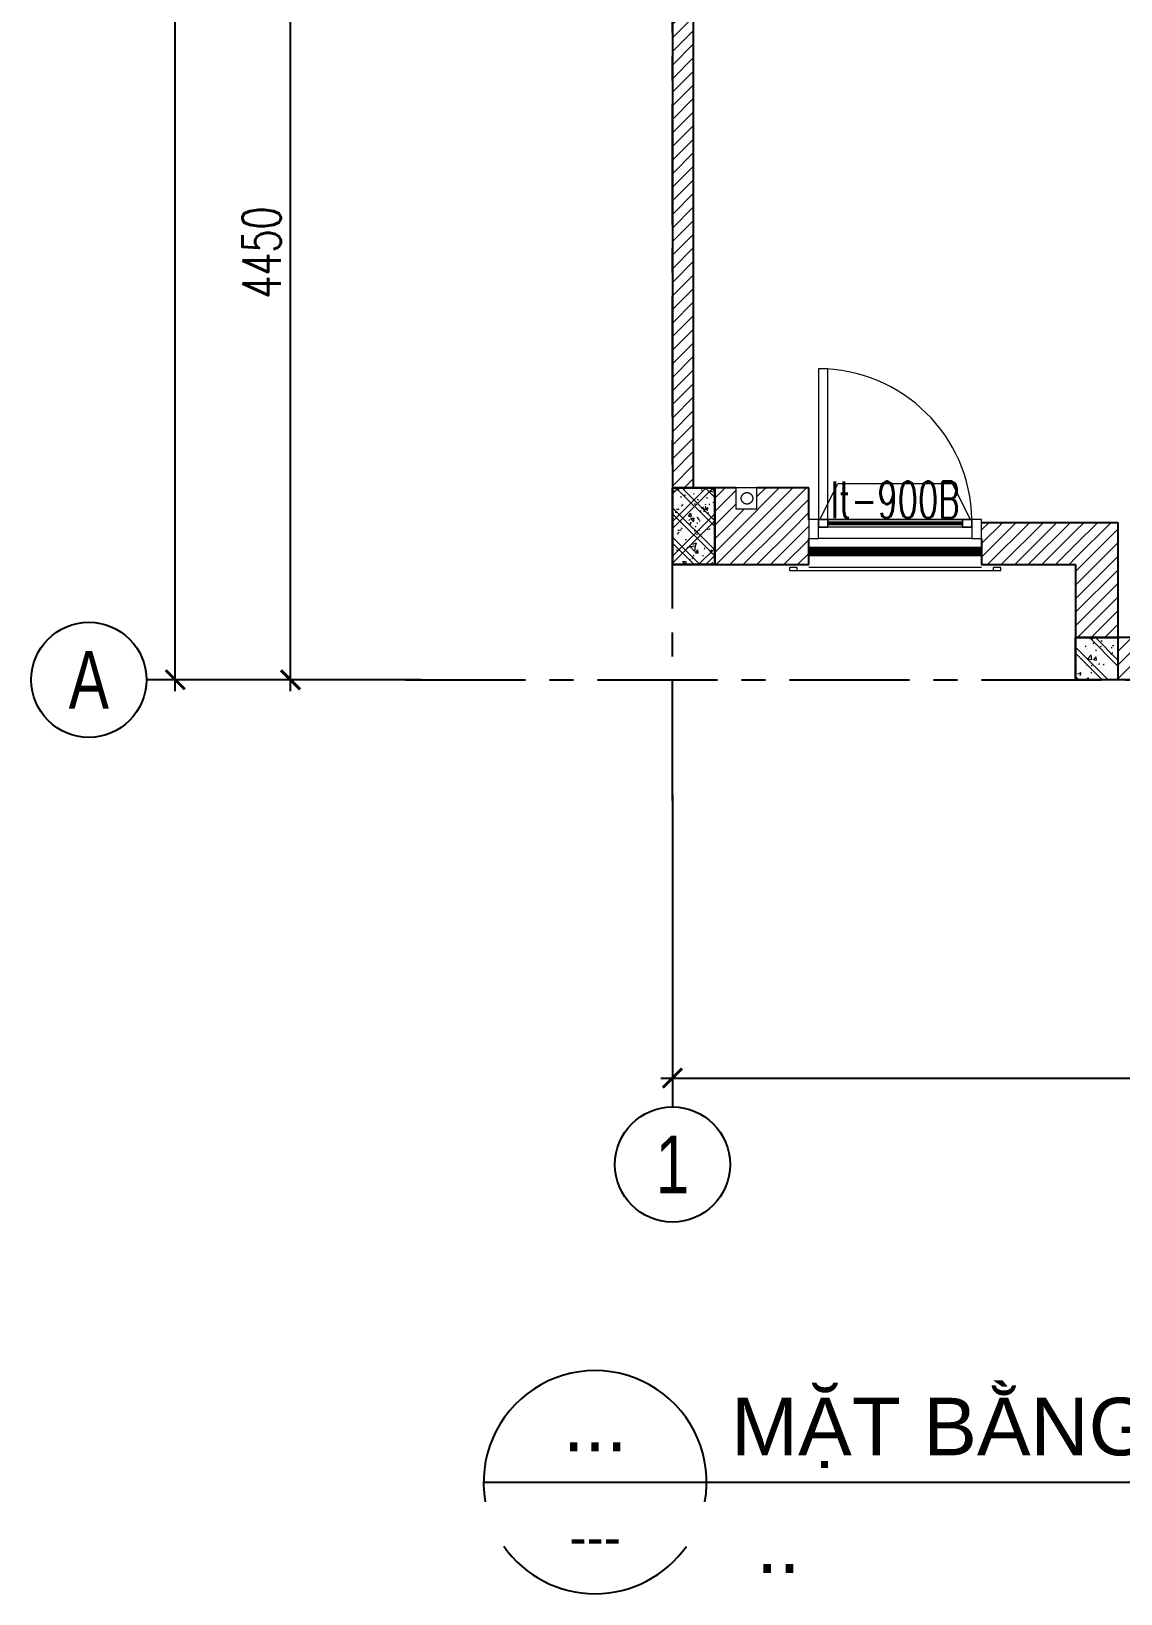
# Model space of a CAD drawing. Header units: millimetres. Extents: x -529861 to -223882, y -171969 to 61504.
# Drawn here: x -434372 to -428697, y -138236 to -130099 of the extents above; entities that cross this region are included whole.
import ezdxf
from ezdxf.enums import TextEntityAlignment as Align

# ---------------------------------------------------------------- set-up
doc = ezdxf.new("R2010")
doc.units = ezdxf.units.MM
doc.header["$LTSCALE"] = 5000
doc.linetypes.add('CENTER', pattern=[2, 1.25, -0.25, 0.25, -0.25])
doc.linetypes.add('HIDDEN', pattern=[0.375, 0.25, -0.125])
doc.layers.get('Defpoints').update_dxf_attribs({"color": 143})
for name, color, linetype, lineweight in [('A-DETL-1', 1, 'HIDDEN', 9), ('A-DETL-THIN', 7, 'Continuous', 5), ('A-DOOR', 8, 'Continuous', 9), ('A-DOOR-CUT', 7, 'Continuous', 18), ('A-WALL-CUT-1', 10, 'Continuous', 25), ('A-WALL-PATT-1', 8, 'Continuous', 5), ('A-WALL-PROJECTION', 7, 'Continuous', 9), ('A-WINDOW', 8, 'Continuous', 9), ('A-WINDOW-CUT', 7, 'Continuous', 18), ('A-WINDOW-GLASS', 4, 'Continuous', 9), ('A-WINDOW-GLASS-1', 4, 'Continuous', 25), ('KC-COT-HATCH', 13, 'Continuous', 15), ('KC-COT-NETCAT', 2, 'Continuous', 30), ('S-COLS-CUT', 1, 'Continuous', 25), ('S-COLS-PROJECTION', 7, 'Continuous', 9), ('S-COLS-PROJECTION-1', 7, 'Continuous', 25), ('S-COLS-PROJECTION-2', 7, 'Continuous', 5), ('S-text', 2, 'Continuous', 20), ('S-TEXT35', 3, 'Continuous', 30)]:
    doc.layers.add(name, color=color, linetype=linetype, lineweight=lineweight)
for name, color, linetype in [('KC ICC-COTVACH', 3, 'Continuous'), ('KCS_AXIS', 18, 'CENTER'), ('KCS_BORDER', 3, 'Continuous'), ('KCS_CHI', 1, 'Continuous'), ('KCS_DIM', 1, 'Continuous'), ('KCS_LANH_TO', 3, 'Continuous'), ('KCS_TEXT', 2, 'Continuous')]:
    doc.layers.add(name, color=color, linetype=linetype)
doc.styles.add('.VnArialH', font='')
doc.styles.add('s-text', font='vnsimli.shx', dxfattribs={"width": 0.7})
doc.styles.add('style1', font='arial.ttf', dxfattribs={"width": 0.75})
doc.styles.add('VNAVANTH', font='')
doc.styles.add('vnsimpli', font='vnsimli.shx', dxfattribs={"width": 0.65})
doc.styles.get('.VnArialH').set_extended_font_data('.VnArialH')
doc.styles.get('VNAVANTH').set_extended_font_data('.VnAvantH')
doc.dimstyles.new('1-100s', dxfattribs={"dimtxt": 200, "dimasz": 100, "dimexe": 60, "dimexo": 0, "dimgap": 50, "dimtad": 1, "dimdec": 0, "dimzin": 0, "dimdsep": 46, "dimtxsty": 's-text', "dimblk1": 'ARCHTICK', "dimblk2": 'ARCHTICK', "dimsah": 1, "dimcen": 80, "dimdle": 60, "dimclrd": 9, "dimclre": 9, "dimclrt": 2, "dimadec": 0, "dimazin": 0, "dimtfac": 0.0001, "dimtdec": 0, "dimtix": 1, "dimtmove": 1, "dimatfit": 3, "dimldrblk": 'ARCHTICK', "dimfxl": 200, "dimtolj": 1, "dimtzin": 0, "dimarcsym": 0})
pattern_1 = [(45, (-431142.4459129687, -134486.6469208683), (-35.35533905932738, 35.35533905932738), [])]
pattern_2 = [(49.99999999999999, (-431142.4459129687, -134486.6469208683), (182.184668996004, -15.93908553890309), [19.05, -209.55]), (355, (-431142.4459129687, -134486.6469208683), (-35.24242749778777, 191.0566080198829), [15.24, -167.64]), (100.451, (-431127.2639129687, -134487.9749208683), (146.9425016659592, 175.1166878202919), [16.19, -178.09]), (46.184, (-431142.4459129687, -134435.8469208684), (271.0788941350689, -42.04327417683035), [28.575, -314.325]), (96.63599999999998, (-431119.8559129687, -134439.3499208683), (237.4025071042102, 247.4272132782395), [24.28499999999998, -267.1349999999996]), (351.184, (-431142.4459129687, -134435.8469208684), (237.404605813934, 247.4251178605976), [22.86, -251.46]), (21, (-431117.0459129688, -134448.5469208683), (151.6148798353833, -102.2655185167625), [19.05, -209.55]), (226, (-431117.0459129688, -134448.5469208683), (170.6576495867728, -92.84730906988236), [15.23999999999998, -167.6399999999997]), (71.45100000000001, (-431104.4109129687, -134457.0689208683), (213.4170626943636, 81.92136778588423), [16.19, -178.09]), (67.5, (-431142.4459129687, -134486.6469208683), (-39.60297187194581, 74.77100506820722), [6.706, -158.902, 6.706, -163.474, -168.275]), (67.5, (-431142.4459129687, -134486.6469208683), (-39.60297187194581, 74.77100506820722), [-335.788, 6.706, -161.569]), (4.500000000000007, (-431142.4459129687, -134486.6469208683), (71.97091958991243, 96.54639358040444), [6.706, -90.322, 6.706, -155.092, -64.135]), (4.500000000000007, (-431142.4459129687, -134486.6469208683), (71.97091958991243, 96.54639358040444), [-258.826, 6.706, -57.42899999999999]), (327.5, (-431199.0879129687, -134486.6469208683), (135.5904877069497, -5.7289126709626), [6.706, -56.794, 6.706, -191.414, -262.89]), (327.5, (-431199.0879129687, -134486.6469208683), (135.5904877069497, -5.7289126709626), [-261.62, 6.706, -256.184]), (317.5, (-431224.4879129687, -134486.6469208683), (148.1288864750833, 25.42676126941608), [6.706, -75.844, 6.706, -124.866, -186.69]), (317.5, (-431224.4879129687, -134486.6469208683), (148.1288864750833, 25.42676126941608), [-214.122, 6.706, -179.984]), (315, (-431142.4459129687, -134486.6469208683), (76.33217702908782, 76.33217702908782), []), (315, (-431142.4459129687, -134455.5319208684), (76.33217702908782, 76.33217702908782), [])]

# ---------------------------------------------------------------- blocks, each defined once
blk = doc.blocks.new('HBH_STR_COLUMN_REC - 220x400mm-1574910-MẶT BẰNG ĐỊNH VỊ CỬA TẦNG 3')
at = {"layer": 'S-COLS-CUT'}
for p, q in [((-110.0000000000001, 200), (109.9999999999998, 200)), ((-110.0000000000001, -199.9999999999999), (-110.0000000000001, 200)), ((109.9999999999998, 200), (109.9999999999998, -199.9999999999999)), ((109.9999999999998, -199.9999999999999), (-110.0000000000001, -199.9999999999999))]:
    blk.add_line(p, q, dxfattribs=at)
blk = doc.blocks.new('HBH_WD_1LEAF FIX - 900x2400-1773262-MẶT BẰNG ĐỊNH VỊ CỬA TẦNG 3')
at = {"layer": 'A-DOOR'}
for p, q in [((509.999999999982, 140), (-510.0000000000102, 140)), ((-392.3571182576003, -124.9999999999998), (-298.0949101011319, -309.9999999999976)), ((392.3571182575789, -125.0000000000011), (298.0949101011079, -310.0000000000021)), ((349.9999999999843, -125.0000000000002), (349.9999999999767, -910)), ((399.9999999999868, -910.0000000000003), (399.9999999999943, -125.0000000000007)), ((-298.0949101011319, -309.9999999999976), (298.0949101011086, -309.9999999999997)), ((349.9999999999767, -910), (399.9999999999868, -910.0000000000005))]:
    blk.add_line(p, q, dxfattribs=at)
blk.add_arc((399.999999999982, -110), 800.0000000000007, 181.0779556985793, 269.9999999999994, dxfattribs=at)
at = {"layer": 'A-DOOR-CUT'}
for p, q in [((-510.0000000000101, 140), (-550.0000000000103, 140)), ((-550.0000000000103, 140), (-550.0000000000102, 125)), ((-550.0000000000102, 125), (-510.0000000000102, 125)), ((-510.0000000000102, 125), (-510.0000000000101, 140)), ((509.999999999982, 140), (509.999999999982, 125)), ((549.9999999999822, 140), (509.999999999982, 140)), ((509.999999999982, 125), (549.9999999999822, 125)), ((549.9999999999822, 125), (549.9999999999822, 140))]:
    blk.add_line(p, q, dxfattribs=at)
at = {"layer": 'A-WINDOW'}
for p, q in [((-400.0000000000094, -24.99999999999995), (399.9999999999827, -25.00000000000005)), ((-400.0000000000067, -124.9999999999987), (-400.0000000000067, -84.9999999999987)), ((-400.0000000000067, -84.9999999999987), (-350.0000000000068, -84.99999999999781)), ((-350.0000000000068, -124.9999999999987), (-400.0000000000067, -124.9999999999987)), ((-350.0000000000068, -84.99999999999784), (349.9999999999938, -84.99999999999874)), ((-350.0000000000068, -84.99999999999784), (-350.0000000000068, -124.9999999999987)), ((-350.0000000000068, -84.9999999999987), (349.9999999999938, -84.9999999999987)), ((-350.0000000000068, -124.9999999999987), (349.9999999999938, -124.9999999999987)), ((349.9999999999938, -124.9999999999987), (-350.0000000000068, -124.9999999999987)), ((349.9999999999938, -124.9999999999987), (349.9999999999938, -84.9999999999987)), ((349.9999999999938, -84.9999999999987), (399.9999999999866, -84.9999999999987)), ((399.9999999999866, -124.9999999999987), (349.9999999999938, -124.9999999999987)), ((399.9999999999866, -84.9999999999987), (399.9999999999866, -124.9999999999987))]:
    blk.add_line(p, q, dxfattribs=at)
at = {"layer": 'A-WINDOW-CUT'}
for p, q in [((-400.0000000000094, -24.99999999999995), (-450.0000000000076, -24.99999999999995)), ((-450.0000000000076, -24.99999999999995), (-450.0000000000076, -125)), ((-400.0000000000094, -84.99999999999784), (-400.0000000000094, -24.99999999999995)), ((449.9999999999919, -25.00000000000006), (399.9999999999827, -25.00000000000005)), ((399.9999999999827, -25.00000000000005), (399.9999999999827, -84.99999999999794)), ((449.9999999999919, -125.0000000000001), (449.9999999999919, -25.00000000000005)), ((-450.0000000000076, -125), (-400.0000000000094, -125)), ((-350.0000000000068, -84.9999999999987), (-400.0000000000067, -84.9999999999987)), ((-400.0000000000067, -84.9999999999987), (-400.0000000000067, -124.9999999999987)), ((-400.0000000000067, -124.9999999999987), (-350.0000000000068, -124.9999999999987)), ((-350.0000000000068, -124.9999999999987), (-350.0000000000068, -84.9999999999987)), ((399.9999999999866, -84.9999999999987), (349.9999999999938, -84.9999999999987)), ((349.9999999999938, -84.9999999999987), (349.9999999999938, -124.9999999999987)), ((349.9999999999938, -124.9999999999987), (399.9999999999866, -124.9999999999987)), ((399.9999999999866, -124.9999999999987), (399.9999999999866, -84.9999999999987)), ((399.9999999999827, -125.0000000000001), (449.9999999999919, -125.0000000000001))]:
    blk.add_line(p, q, dxfattribs=at)
at = {"layer": 'A-WINDOW-GLASS'}
for p, q in [((-350.0000000000068, -109.9999999999987), (-350.0000000000068, -99.99999999999872)), ((-350.0000000000068, -99.99999999999872), (349.9999999999938, -99.99999999999872)), ((349.9999999999938, -109.9999999999987), (-350.0000000000068, -109.9999999999987)), ((349.9999999999938, -99.99999999999872), (349.9999999999938, -109.9999999999987))]:
    blk.add_line(p, q, dxfattribs=at)
at = {"layer": 'A-WINDOW-GLASS-1'}
for p, q in [((349.9999999999938, -99.99999999999872), (-350.0000000000068, -99.99999999999872)), ((-350.0000000000068, -99.99999999999872), (-350.0000000000068, -109.9999999999987)), ((-350.0000000000068, -109.9999999999987), (349.9999999999938, -109.9999999999987)), ((349.9999999999938, -109.9999999999987), (349.9999999999938, -99.99999999999872))]:
    blk.add_line(p, q, dxfattribs=at)
blk = doc.blocks.new('HBH_STR_COLUMN_REC - 220x220mm-1288080-MẶT BẰNG ĐỊNH VỊ CỬA TẦNG 3')
at = {"layer": 'S-COLS-CUT'}
for p, q in [((-110.0000000000001, 110), (109.9999999999998, 110)), ((-110.0000000000001, -109.9999999999999), (-110.0000000000001, 110)), ((109.9999999999998, 110), (109.9999999999998, -109.9999999999999)), ((109.9999999999998, -109.9999999999999), (-110.0000000000001, -109.9999999999999))]:
    blk.add_line(p, q, dxfattribs=at)
blk = doc.blocks.new('_ArchTick')
at = {"color": 0, "linetype": 'ByBlock', "const_width": 0.15}
blk.add_lwpolyline([(-0.5, -0.5), (0.5, 0.5)], dxfattribs=at)
blk = doc.blocks.new('*D1159')
at = {"layer": 'Defpoints', "color": 0, "ltscale": 1500, "transparency": 16777216}
for p in [(-30105.34346586285, -46735.67500054729), (-23605.34346586303, -46735.67500054729), (-23605.34346586303, -48211.66461847498)]:
    blk.add_point(p, dxfattribs=at)
at = {"layer": 'KCS_DIM', "color": 9, "lineweight": -2, "ltscale": 1500, "transparency": 16777216}
for p, q in [((-30105.34346586285, -46735.67500054729), (-30105.34346586285, -48271.66461847498)), ((-23605.34346586303, -46735.67500054729), (-23605.34346586303, -48271.66461847498)), ((-30165.34346586285, -48211.66461847498), (-23545.34346586303, -48211.66461847498))]:
    blk.add_line(p, q, dxfattribs=at)
at = {"layer": 'KCS_DIM', "color": 9, "lineweight": -2, "ltscale": 1500, "transparency": 16777216, "xscale": 100, "yscale": 100, "zscale": 100, "rotation": 180}
blk.add_blockref('_ArchTick', (-30105.34346586285, -48211.66461847498), dxfattribs=at)
at = {"layer": 'KCS_DIM', "color": 9, "lineweight": -2, "ltscale": 1500, "transparency": 16777216, "xscale": 100, "yscale": 100, "zscale": 100}
blk.add_blockref('_ArchTick', (-23605.34346586303, -48211.66461847498), dxfattribs=at)
at = {"layer": 'KCS_DIM', "color": 2, "ltscale": 1500, "transparency": 16777216, "insert": (-26855.34346586294, -48061.66461847498), "char_height": 200, "attachment_point": 5, "style": 's-text'}
blk.add_mtext('\\A1;6500', dxfattribs=at)
blk = doc.blocks.new('*D1160')
at = {"layer": 'Defpoints', "color": 0, "ltscale": 1500, "transparency": 16777216}
for p in [(-32095.34346586403, -41687.54595751595), (-31448.97804727098, -41687.54595751595), (-31412.17275958155, -46137.54595751592)]:
    blk.add_point(p, dxfattribs=at)
at = {"layer": 'KCS_DIM', "color": 9, "lineweight": -2, "ltscale": 1500, "transparency": 16777216}
for p, q in [((-32095.34346586403, -46197.54595751592), (-32095.34346586403, -41627.54595751595)), ((-31448.97804727098, -41687.54595751595), (-32155.34346586403, -41687.54595751595)), ((-31412.17275958155, -46137.54595751592), (-32155.34346586403, -46137.54595751592))]:
    blk.add_line(p, q, dxfattribs=at)
at = {"layer": 'KCS_DIM', "color": 9, "lineweight": -2, "ltscale": 1500, "transparency": 16777216, "xscale": 100, "yscale": 100, "zscale": 100}
for p, rotation in [((-32095.34346586403, -41687.54595751595), 90), ((-32095.34346586403, -46137.54595751592), 270)]:
    blk.add_blockref('_ArchTick', p, dxfattribs=dict(at, rotation=rotation))
at = {"layer": 'KCS_DIM', "color": 2, "ltscale": 1500, "transparency": 16777216, "insert": (-32245.34346586404, -43912.54595751592), "char_height": 200, "attachment_point": 5, "rotation": 90, "style": 's-text'}
blk.add_mtext('\\A1;4450', dxfattribs=at)
blk = doc.blocks.new('*D1163')
at = {"layer": 'Defpoints', "color": 0, "ltscale": 1500, "transparency": 16777216}
for p in [(-32695.34346586415, -34837.54595759655), (-31495.34346586293, -34837.54595759655), (-31495.34346586293, -46137.54595755624)]:
    blk.add_point(p, dxfattribs=at)
at = {"layer": 'KCS_DIM', "color": 9, "lineweight": -2, "ltscale": 1500, "transparency": 16777216}
for p, q in [((-32695.34346586415, -46197.54595755624), (-32695.34346586415, -34777.54595759655)), ((-31495.34346586293, -34837.54595759655), (-32755.34346586415, -34837.54595759655)), ((-31495.34346586293, -46137.54595755624), (-32755.34346586415, -46137.54595755624))]:
    blk.add_line(p, q, dxfattribs=at)
at = {"layer": 'KCS_DIM', "color": 9, "lineweight": -2, "ltscale": 1500, "transparency": 16777216, "xscale": 100, "yscale": 100, "zscale": 100}
for p, rotation in [((-32695.34346586415, -34837.54595759655), 90), ((-32695.34346586415, -46137.54595755624), 270)]:
    blk.add_blockref('_ArchTick', p, dxfattribs=dict(at, rotation=rotation))
at = {"layer": 'KCS_DIM', "color": 2, "ltscale": 1500, "transparency": 16777216, "insert": (-32845.34346586415, -40487.54595757638), "char_height": 200, "attachment_point": 5, "rotation": 90, "style": 's-text'}
blk.add_mtext('\\A1;11300', dxfattribs=at)
blk = doc.blocks.new('*U935')
at = {"layer": 'KC-COT-HATCH'}
h = blk.add_hatch(dxfattribs=at)
h.set_pattern_fill('CHAU-02', color=256, scale=30, pattern_type=2)
h.set_pattern_definition([(49.99999999999999, (-758.4432547455838, -466.9000352710326), (215.178054780226, -18.82564049477853), [22.5, -247.5]), (355, (-758.4432547455838, -466.9000352710326), (-41.6254000839, 225.6576401100035), [18, -198]), (100.4514, (-740.5117507455836, -468.4688372710326), (173.5528145142065, 206.8318626182861), [19.122057, -210.3426336]), (46.18420000000001, (-758.4432547455838, -406.9000352710326), (320.1723145876933, -49.65570429870542), [33.75, -371.25]), (96.6356, (-731.7622312455837, -411.0380273710326), (280.398811664611, 292.2353612701325), [28.6830864, -315.5139]), (351.1842, (-758.4432547455838, -406.9000352710326), (280.3985835400882, 292.2355802775974), [27, -297]), (21, (-728.4432547455838, -421.9000352710326), (179.0721156355385, -120.7856671996016), [22.5, -247.5]), (226, (-728.4432547455838, -421.9000352710326), (201.5646367418057, -109.6619427481773), [17.99999999999997, -197.9999999999998]), (71.4514, (-713.5205848455837, -431.9655170710327), (252.066788574447, 96.75914901298572), [19.122057, -210.3426336]), (67.5, (-758.4432547455838, -466.9000352710326), (-46.77485499136161, 88.31233855207942), [0, -195.6, 0, -201, 0, -198.75]), (4.500000000000006, (-758.4432547455838, -466.9000352710326), (85.00527716362008, 114.0309565615238), [0, -114.6, 0, -191.1, 0, -75.75]), (327.5, (-825.3432547455836, -466.9000352710326), (160.1467308517227, -6.766461520313927), [0, -75, 0, -234, 0, -310.5]), (317.5, (-855.3432547455836, -466.9000352710326), (174.9558508027159, 30.03149469969532), [0, -97.5, 0, -155.4, 0, -220.5]), (315, (-758.4432547455838, -466.9000352710326), (90.15611460128481, 90.15611460128481), []), (315, (-758.4432547455838, -430.1500352710326), (90.15611460128481, 90.15611460128481), [])])
h.paths.add_polyline_path([(-110.0000000000002, 200.0000000000001), (-110.0000000000002, -199.9999999999999), (109.9999999999998, -199.9999999999999), (109.9999999999998, 200.0000000000001)])
at = {"layer": 'KC-COT-NETCAT'}
blk.add_lwpolyline([(-110.0000000000002, -199.9999999999999), (109.9999999999998, -199.9999999999999), (109.9999999999998, 200.0000000000001), (-110.0000000000002, 200.0000000000001)], close=True, dxfattribs=at)
blk = doc.blocks.new('*U1320')
blk.add_line((1.00364818687926, 0.0041041847255062), (141.4802531190861, -2.118276025334099e-12))
for major_axis, ratio, start_param, end_param in [((9.036144578272506, 0.003305663733417841), 0.9999999985452653, -0.1766373959880079, 3.316766794115412), ((-9.036143618278757, 0.005317582842727809), 0.9999999985453222, 0.6128268266196271, 2.529211183375953)]:
    blk.add_ellipse((10.0397933595124, 0.003672959700233425), major_axis=major_axis, ratio=ratio, start_param=start_param, end_param=end_param)
at = {"layer": 'S-TEXT35', "style": 'VNAVANTH'}
for tag, p in [('VIET_NAME', (21.6372146121098, 3.328628873367961)), ('ENGLISH_NAME', (21.6372146121098, -7.828627578268879))]:
    blk.add_attdef(tag, p, '', height=5, dxfattribs=at)
for tag, height, p in [('VIEW-NUMBER', 5, (10.04016064258418, 1.499999999999151)), ('SHEET_NUMBER', 2.5, (10.03648768282664, -5.000000000000849))]:
    blk.add_attdef(tag, text='', height=height, dxfattribs=at).set_placement(p, align=Align.CENTER)
blk = doc.blocks.new('2-LUOI TRUC')
at = {"layer": 'KCS_AXIS', "ltscale": 0.1}
for p, q in [((-30105.34346586303, -46766.54382074761), (-30105.34346586303, -33447.5459575562)), ((-31495.34346586291, -46137.54595751589), (-22215.34346586291, -46137.54595751589))]:
    blk.add_line(p, q, dxfattribs=at)
at = {"layer": 'KCS_CHI', "ltscale": 1500}
for p, q in [((-32695.34346586291, -46137.54595751589), (-32845.34346586291, -46137.54595751589)), ((-30105.34346586285, -48211.66461847498), (-30105.34346586285, -48361.66461847498))]:
    blk.add_line(p, q, dxfattribs=at)
for centre in [(-33145.34346586291, -46137.54595751589), (-30105.34346586303, -48661.66461847498)]:
    blk.add_circle(centre, 300, dxfattribs=at)
at = {"layer": 'KCS_TEXT', "color": 4, "ltscale": 1500, "style": 'style1', "width": 0.75}
for s, p in [('A', (-33145.34346586291, -46137.54595751589)), ('1', (-30105.34346586303, -48661.66461847498))]:
    blk.add_text(s, height=300, dxfattribs=at).set_placement(p, align=Align.MIDDLE_CENTER)
at = {"layer": 'KCS_DIM', "ltscale": 1500}
for base, p1, p2, picture, middle in [((-32695.34346586415, -34837.54595759655), (-31495.34346586291, -46137.54595755623), (-31495.34346586291, -34837.54595759654), '*D1163', (-32845.34346586415, -40487.54595757638)), ((-32095.34346586403, -41687.54595751595), (-31412.17275958153, -46137.5459575159), (-31448.97804727097, -41687.54595751593), '*D1160', (-32245.34346586404, -43912.54595751592))]:
    dim = blk.add_linear_dim(base=base, p1=p1, p2=p2, angle=90, dimstyle='1-100s', dxfattribs=at)
    dim.commit()
    dim.dimension.update_dxf_attribs({"geometry": picture, "text_midpoint": middle})
dim = blk.add_linear_dim(base=(-23605.34346586303, -48211.66461847498), p1=(-30105.34346586285, -46735.67500054729), p2=(-23605.34346586303, -46735.67500054729), dimstyle='1-100s', dxfattribs=at)
dim.commit()
dim.dimension.update_dxf_attribs({"geometry": '*D1159', "text_midpoint": (-26855.34346586294, -48061.66461847498)})
blk = doc.blocks.new('2-MBC')
at = {"layer": 'KC ICC-COTVACH', "xscale": -1, "rotation": 180}
blk.add_blockref('*U935', (-5.820766091346741e-11, 689.9999999193533), dxfattribs=at)
at = {"layer": 'KCS_AXIS'}
blk.add_blockref('2-LUOI TRUC', (29995.34346586291, 46027.5459575562), dxfattribs=at)

msp = doc.modelspace()

# ---------------------------------------------------------------- hatches: boundary and pattern name
at = {"layer": 'A-WALL-PATT-1'}
h = msp.add_hatch(dxfattribs=at)
h.set_pattern_fill('FP_2', color=256, style=0, pattern_type=2)
h.set_pattern_definition(pattern_1)
h.paths.add_polyline_path([(-431032.445920255, -132476.647040961), (-430922.445920255, -132476.647040961), (-430922.445920255, -129426.647040961), (-431032.445920255, -129426.647040961), (-431032.445920255, -131377.7537513178)])
h.paths.add_polyline_path([(-430922.445920255, -129026.647040961), (-430922.445920255, -126626.647040961), (-431032.445920255, -126626.647040961), (-431032.445920255, -129026.647040961)])
h.paths.add_polyline_path([(-430922.445920255, -126226.647040961), (-430922.445920255, -122396.647040961), (-431032.445920255, -122396.647040961), (-431032.445920255, -126226.647040961)])
h = msp.add_hatch(dxfattribs=at)
h.set_pattern_fill('FP_2', color=256, style=0, pattern_type=2)
h.set_pattern_definition(pattern_1)
h.paths.add_polyline_path([(-430322.445920255, -132696.647040961), (-430322.445920255, -132476.647040961), (-430592.4459202548, -132476.647040961), (-430592.4459202548, -132586.647040961), (-430702.4459202548, -132586.647040961), (-430702.4459202548, -132476.647040961), (-430812.4459202548, -132476.647040961), (-430812.4459202548, -132696.647040961)])
h = msp.add_hatch(dxfattribs=at)
h.set_pattern_fill('FP_2', color=256, style=0, pattern_type=2)
h.set_pattern_definition(pattern_1)
h.paths.add_polyline_path([(-428947.445920255, -132876.647040961), (-428932.445920255, -132876.647040961), (-428932.445920255, -132656.647040961), (-429422.445920255, -132656.647040961), (-429422.445920255, -132876.647040961)])
h.paths.add_polyline_path([(-430389.945920255, -132876.647040961), (-430322.445920255, -132876.647040961), (-430322.445920255, -132696.647040961), (-430812.4459202548, -132696.647040961), (-430812.4459202548, -132876.647040961)])
h = msp.add_hatch(dxfattribs=at)
h.set_pattern_fill('FP_2', color=256, style=0, pattern_type=2)
h.set_pattern_definition(pattern_1)
h.paths.add_polyline_path([(-428932.445920255, -133256.647040961), (-428712.445920255, -133256.647040961), (-428712.445920255, -132656.647040961), (-428932.445920255, -132656.647040961), (-428932.445920255, -132915.9918918371)])
h = msp.add_hatch(dxfattribs=at)
h.set_pattern_fill('FP_2', color=256, style=0, pattern_type=2)
h.set_pattern_definition(pattern_1)
h.paths.add_polyline_path([(-425555.2189135885, -133476.647040961), (-424932.4459202547, -133476.647040961), (-424932.4459202547, -133256.647040961), (-425732.445920255, -133256.647040961), (-425732.445920255, -133476.647040961), (-425672.2714279714, -133476.647040961)])
h.paths.add_polyline_path([(-427896.2692012462, -133476.647040961), (-427732.445920255, -133476.647040961), (-427732.445920255, -133256.647040961), (-428712.445920255, -133256.647040961), (-428712.445920255, -133476.647040961), (-428013.3217156291, -133476.647040961)])
at = {"layer": 'S-COLS-PROJECTION-2'}
h = msp.add_hatch(dxfattribs=at)
h.set_pattern_fill('FP_1', color=256, style=0, pattern_type=2)
h.set_pattern_definition(pattern_2)
h.paths.add_polyline_path([(-431032.4459202548, -132876.647040961), (-430812.4459202548, -132876.647040961), (-430812.4459202548, -132476.647040961), (-431032.4459202548, -132476.647040961)])
h = msp.add_hatch(dxfattribs=at)
h.set_pattern_fill('FP_1', color=256, style=0, pattern_type=2)
h.set_pattern_definition(pattern_2)
h.paths.add_polyline_path([(-428712.445920255, -133476.647040961), (-428712.445920255, -133256.647040961), (-428932.445920255, -133256.647040961), (-428932.445920255, -133476.647040961), (-428715.6368019264, -133476.647040961)])

# ---------------------------------------------------------------- linework, layer by layer
at = {"layer": 'A-DETL-1'}
msp.add_circle((-430644.3853943083, -132531.647040961), 30.00000000000003, dxfattribs=at)
at = {"layer": 'A-DETL-THIN'}
for p, q in [((-430592.4459202548, -132476.647040961), (-430702.4459202548, -132476.647040961)), ((-430702.4459202548, -132476.647040961), (-430702.4459202548, -132586.647040961)), ((-430592.4459202548, -132586.647040961), (-430592.4459202548, -132476.647040961)), ((-430702.4459202548, -132586.647040961), (-430592.4459202548, -132586.647040961))]:
    msp.add_line(p, q, dxfattribs=at)
at = {"layer": 'A-WALL-CUT-1'}
for p, q in [((-431032.445920255, -129426.647040961), (-431032.445920255, -132476.647040961)), ((-430922.445920255, -132476.647040961), (-430922.445920255, -129426.647040961)), ((-430702.4459202548, -132476.647040961), (-431032.445920255, -132476.647040961)), ((-430322.445920255, -132476.647040961), (-430592.4459202548, -132476.647040961)), ((-430322.445920255, -132641.647040961), (-430322.445920255, -132476.647040961)), ((-429422.445920255, -132656.647040961), (-428712.445920255, -132656.647040961)), ((-428712.445920255, -132656.647040961), (-428712.445920255, -133256.647040961)), ((-430322.445920255, -132876.647040961), (-430322.445920255, -132741.647040961)), ((-429422.445920255, -132741.647040961), (-429422.445920255, -132876.647040961)), ((-431032.445920255, -132876.647040961), (-430322.445920255, -132876.647040961)), ((-429422.445920255, -132876.647040961), (-428932.445920255, -132876.647040961)), ((-428932.445920255, -132876.647040961), (-428932.445920255, -133476.647040961)), ((-427732.445920255, -133256.647040961), (-428932.445920255, -133256.647040961)), ((-427732.445920255, -133476.647040961), (-428712.445920255, -133476.647040961))]:
    msp.add_line(p, q, dxfattribs=at)
at = {"layer": 'A-WALL-PROJECTION'}
msp.add_line((-429422.445920255, -132891.647040961), (-430322.445920255, -132891.647040961), dxfattribs=at)
at = {"layer": 'KCS_LANH_TO', "color": 2, "linetype": 'ByBlock', "ltscale": 1500, "const_width": 50}
msp.add_lwpolyline([(-430322.445920255, -132809.1470409613), (-429422.445920255, -132809.1470409613)], dxfattribs=at)
at = {"layer": 'S-COLS-CUT'}
msp.add_line((-431032.4459202548, -132476.647040961), (-431032.4459202548, -132876.647040961), dxfattribs=at)
at = {"layer": 'S-COLS-PROJECTION'}
for p, q in [((-430922.445920255, -132476.647040961), (-431032.4459202548, -132476.647040961)), ((-430907.445920255, -132476.647040961), (-430922.445920255, -132476.647040961)), ((-430812.4459202548, -132476.647040961), (-430907.445920255, -132476.647040961)), ((-430812.4459202548, -132696.647040961), (-430812.4459202548, -132476.647040961)), ((-430812.4459202548, -132876.647040961), (-430812.4459202548, -132696.647040961)), ((-431032.4459202548, -132876.647040961), (-430812.4459202548, -132876.647040961)), ((-428712.445920255, -133256.647040961), (-428932.445920255, -133256.647040961)), ((-428932.445920255, -133256.647040961), (-428932.445920255, -133476.647040961)), ((-428712.445920255, -133476.647040961), (-428712.445920255, -133256.647040961)), ((-428932.445920255, -133476.647040961), (-428712.445920255, -133476.647040961))]:
    msp.add_line(p, q, dxfattribs=at)

# ---------------------------------------------------------------- block references
ref = msp.add_blockref('*U1320', (-432080.6592461614, -137655.6809725044), dxfattribs=dict(xscale=64.285713, yscale=64.285713, zscale=64.285713))
ref.add_attrib('SHEET_NUMBER', '---', dxfattribs={"layer": 'S-text', "height": 200, "style": 'VNAVANTH'}).set_placement((-431435.2203606198, -138041.3952505043), align=Align.CENTER)
ref.add_attrib('ENGLISH_NAME', '..', (-430596.9243360775, -138128.790009976), dxfattribs={"layer": 'S-text', "height": 300, "style": '.VnArialH'})
ref.add_attrib('VIET_NAME', 'MÆT B»NG lanh t« lanh t« tÇng 3', (-430727.1884395964, -137515.5113951235), dxfattribs={"layer": 'S-text', "height": 300, "style": '.VnArialH'})
ref.add_attrib('VIEW-NUMBER', '...', dxfattribs={"layer": 'S-text', "height": 300, "style": 'VNAVANTH'}).set_placement((-431435.2203606198, -137494.9666900044), align=Align.CENTER)
at = {"layer": 'A-WINDOW', "rotation": 180}
msp.add_blockref('HBH_WD_1LEAF FIX - 900x2400-1773262-MẶT BẰNG ĐỊNH VỊ CỬA TẦNG 3', (-429872.445920255, -132766.647040961), dxfattribs=at)
at = {"layer": 'KCS_BORDER', "ltscale": 1500}
msp.add_blockref('2-MBC', (-430922.4459202545, -133366.6470410013), dxfattribs=at)
at = {"layer": 'S-COLS-PROJECTION-1'}
for name, p in [('HBH_STR_COLUMN_REC - 220x400mm-1574910-MẶT BẰNG ĐỊNH VỊ CỬA TẦNG 3', (-430922.4459202548, -132676.647040961)), ('HBH_STR_COLUMN_REC - 220x220mm-1288080-MẶT BẰNG ĐỊNH VỊ CỬA TẦNG 3', (-428822.445920255, -133366.647040961))]:
    msp.add_blockref(name, p, dxfattribs=at)

# ---------------------------------------------------------------- texts
at = {"layer": 'KCS_TEXT', "linetype": 'ByBlock', "ltscale": 1500, "style": 'vnsimpli', "width": 0.65}
msp.add_text('lt-900B', height=190, dxfattribs=at).set_placement((-429872.445920255, -132634.1470409613), align=Align.CENTER)

doc.saveas('drawing.dxf')
